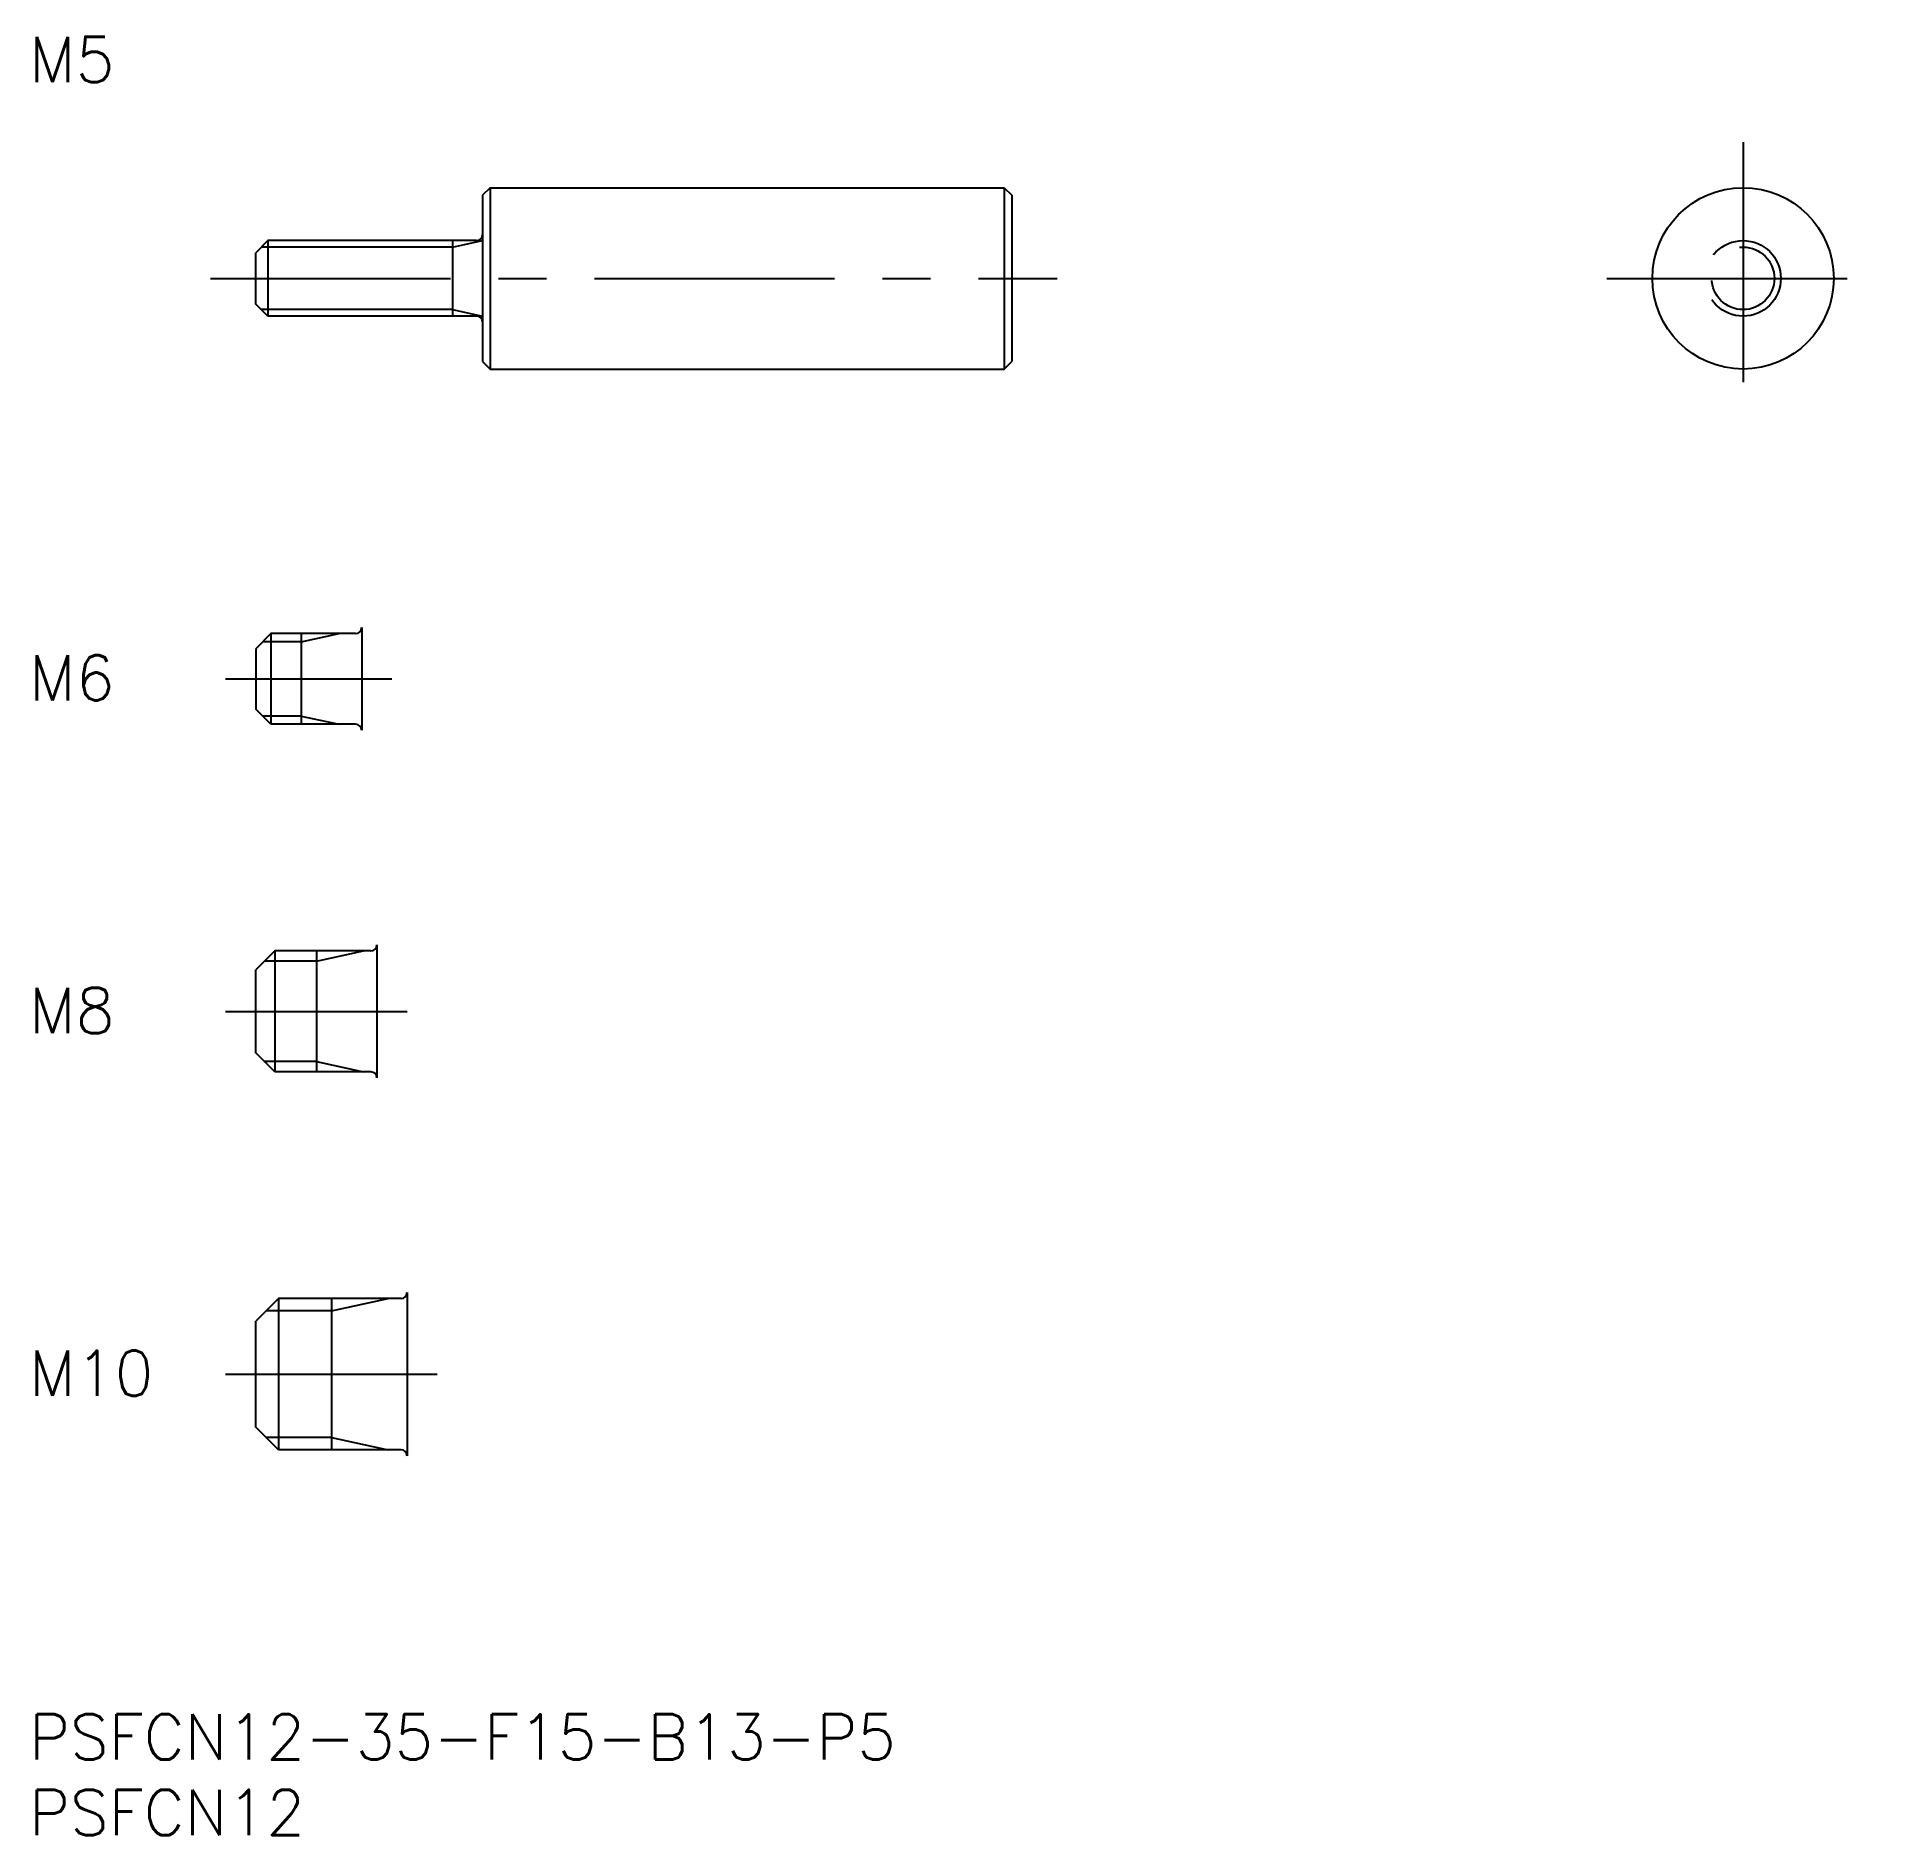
# Model space of a CAD drawing. Extents: x 1 to 122, y -8 to 111.
import ezdxf

# ---------------------------------------------------------------- set-up
doc = ezdxf.new("R2010")
doc.units = 0
doc.header["$LTSCALE"] = 0.5
doc.linetypes.add('CENTER', pattern=[50.8, 31.75, -6.35, 6.35, -6.35])
doc.linetypes.add('DASHED', pattern=[19.05, 12.7, -6.35])
for name, color, linetype in [('MSM_CENTER', 1, 'CENTER'), ('MSM_CONTINUOUS', 7, 'CONTINUOUS'), ('MSM_DASHED', 4, 'DASHED'), ('MSM_NARROW', 5, 'CONTINUOUS'), ('MSM_PART_NUMBER', 7, 'CONTINUOUS')]:
    doc.layers.add(name, color=color, linetype=linetype)
doc.styles.get("Standard").update_dxf_attribs({"font": 'txt.shx', "height": 1, "bigfont": 'bigfont.shx'})

# ---------------------------------------------------------------- blocks, each defined once
blk = doc.blocks.new('*U10')
at = {"layer": 'MSM_PART_NUMBER'}
blk.add_text('PSFCN12-35-F15-B13-P5', height=3, dxfattribs=at).set_placement((0, -3))
blk = doc.blocks.new('*U11')
at = {"layer": 'MSM_PART_NUMBER'}
blk.add_text('PSFCN12', height=3, dxfattribs=at).set_placement((0, -8))
blk = doc.blocks.new('*U12')
at = {"layer": 'MSM_PART_NUMBER'}
blk.add_text('M10', height=3, dxfattribs=at).set_placement((0, 21.06))
blk = doc.blocks.new('*U13')
at = {"layer": 'MSM_PART_NUMBER'}
blk.add_text('M8', height=3, dxfattribs=at).set_placement((0, 45.06))
blk = doc.blocks.new('*U14')
at = {"layer": 'MSM_PART_NUMBER'}
blk.add_text('M6', height=3, dxfattribs=at).set_placement((0, 67.06))
blk = doc.blocks.new('*U15')
at = {"layer": 'MSM_PART_NUMBER'}
blk.add_text('M5', height=3, dxfattribs=at).set_placement((0, 107.98))

msp = doc.modelspace()

# ---------------------------------------------------------------- linework, layer by layer
at = {"layer": 'MSM_CENTER'}
for p, q in [((113.36, 104), (113.36, 86)), ((12, 95), (68, 95)), ((104.36, 95), (122.36, 95)), ((13, 68.5), (24, 68.5)), ((13, 46.5), (25, 46.5)), ((13, 22.5), (27, 22.5))]:
    msp.add_line(p, q, dxfattribs=at)
at = {"layer": 'MSM_CONTINUOUS'}
for p, q in [((30.5, 101), (30, 100.5)), ((30, 100.5), (30, 89.5)), ((30.5, 101), (64.5, 101)), ((30.5, 101), (30.5, 89)), ((64.5, 101), (64.5, 89)), ((64.5, 101), (65, 100.5)), ((65, 100.5), (65, 89.5)), ((15.8, 97.5), (15, 96.7)), ((29.6, 97.5), (15.8, 97.5)), ((15.8, 97.5), (15.8, 92.5)), ((28, 97.5), (28, 92.5)), ((15, 93.3), (15, 96.7)), ((15.8, 92.5), (15, 93.3)), ((29.6, 92.5), (15.8, 92.5)), ((30, 89.5), (30.5, 89)), ((30.5, 89), (64.5, 89)), ((64.5, 89), (65, 89.5)), ((22, 71.9), (22, 65.1)), ((16, 71.5), (15, 70.5)), ((21.6, 71.5), (16, 71.5)), ((16, 71.5), (16, 65.5)), ((18, 71.5), (18, 65.5)), ((15, 70.5), (15, 66.5)), ((16, 65.5), (15, 66.5)), ((21.6, 65.5), (16, 65.5)), ((16.25, 50.5), (15, 49.25)), ((22.6, 50.5), (16.25, 50.5)), ((16.25, 50.5), (16.25, 42.5)), ((19, 50.5), (19, 42.5)), ((23, 50.9), (23, 42.1)), ((15, 43.75), (15, 49.25)), ((16.25, 42.5), (15, 43.75)), ((22.6, 42.5), (16.25, 42.5)), ((16.5, 27.5), (15, 26)), ((24.6, 27.5), (16.5, 27.5)), ((16.5, 27.5), (16.5, 17.5)), ((20, 27.5), (20, 17.5)), ((25, 27.9), (25, 17.1)), ((15, 19), (15, 26)), ((16.5, 17.5), (15, 19)), ((24.6, 17.5), (16.5, 17.5))]:
    msp.add_line(p, q, dxfattribs=at)
msp.add_circle((113.36, 95), 6, dxfattribs=at)
for centre, start, end in [((29.6, 97.9), 270, 0), ((29.6, 92.1), 0, 90), ((21.6, 71.9), 270, 0), ((21.6, 65.1), 0, 90), ((22.6, 50.9), 270, 0), ((22.6, 42.1), 0, 90), ((24.6, 27.9), 270, 0), ((24.6, 17.1), 0, 90)]:
    msp.add_arc(centre, 0.4, start, end, dxfattribs=at)
at = {"layer": 'MSM_DASHED'}
for radius in [2.5, 2.07]:
    msp.add_circle((113.36, 95), radius, dxfattribs=at)
at = {"layer": 'MSM_NARROW'}
for p, q in [((28, 97.07), (30, 97.5)), ((28, 97.07), (15.37, 97.07)), ((28, 92.93), (15.37, 92.93)), ((28, 92.93), (30, 92.5)), ((18, 70.96), (15.46, 70.96)), ((18, 70.96), (20.5, 71.5)), ((18, 66.04), (15.46, 66.04)), ((18, 66.04), (20.5, 65.5)), ((19, 49.82), (22.12, 50.5)), ((19, 49.82), (15.57, 49.82)), ((19, 43.18), (15.57, 43.18)), ((19, 43.18), (22.12, 42.5)), ((20, 26.69), (23.75, 27.5)), ((20, 26.69), (15.69, 26.69)), ((20, 18.31), (15.69, 18.31)), ((20, 18.31), (23.75, 17.5))]:
    msp.add_line(p, q, dxfattribs=at)

# ---------------------------------------------------------------- block references
at = {"layer": 'MSM_CONTINUOUS'}
for name in ['*U15', '*U14', '*U13', '*U12', '*U10', '*U11']:
    msp.add_blockref(name, (0, 0), dxfattribs=at)

doc.saveas('drawing.dxf')
